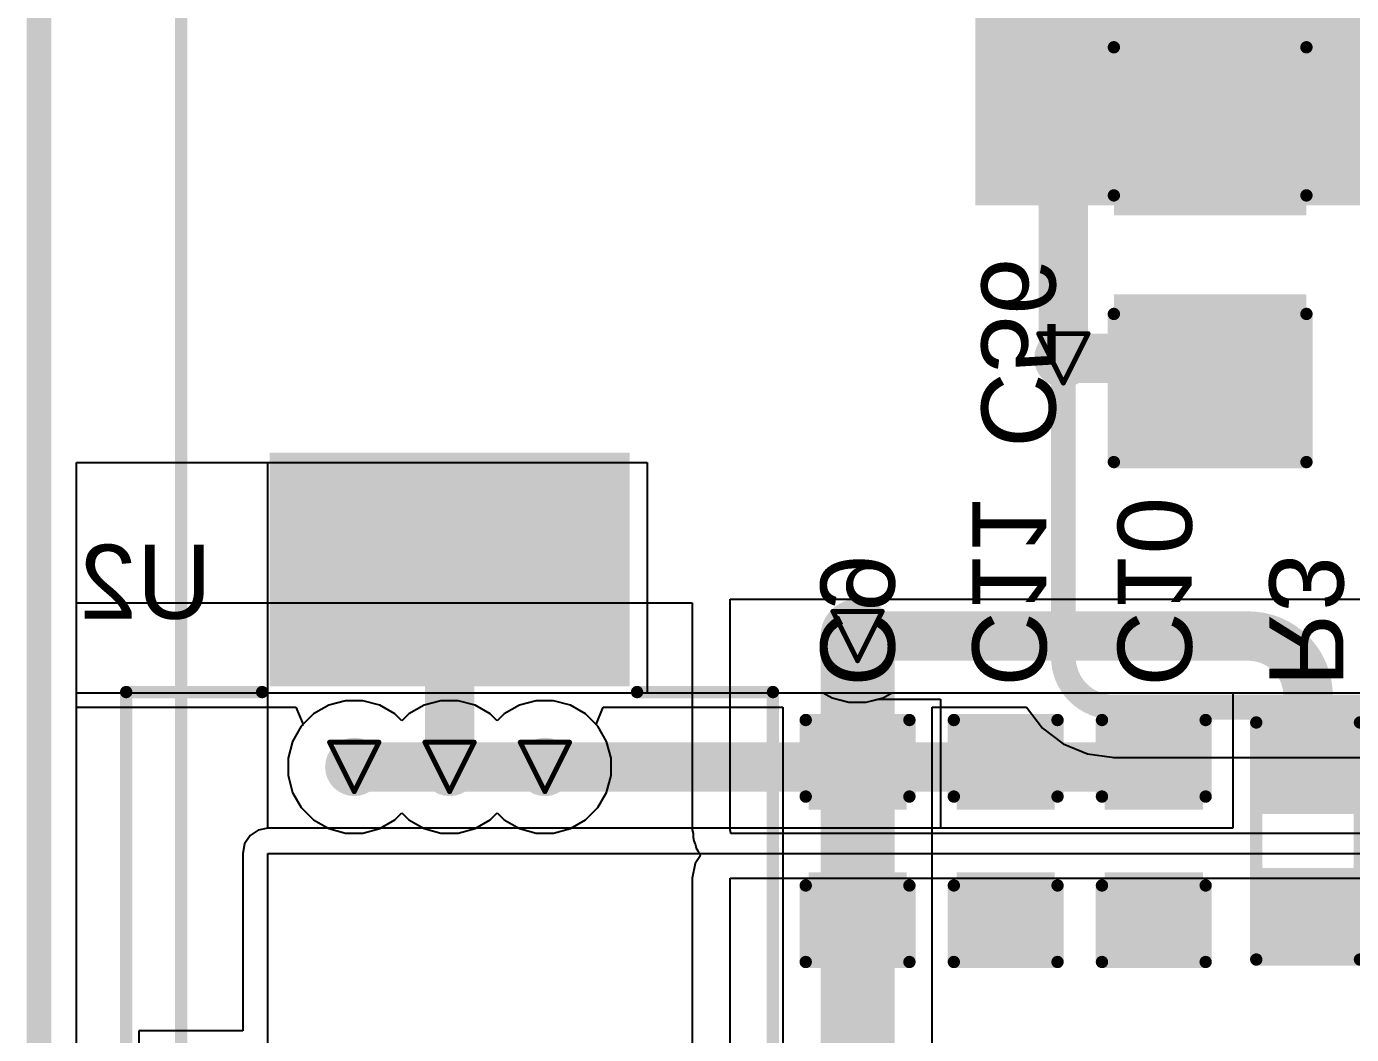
# Model space of a CAD drawing. Header units: inches. Extents: x 0 to 35.2, y -0.7 to 15.9.
# Drawn here: x -0.005 to 0.532, y 1.119 to 1.527 of the extents above; entities that cross this region are included whole.
import ezdxf

# ---------------------------------------------------------------- set-up
doc = ezdxf.new("R2010")
doc.units = ezdxf.units.IN
doc.header["$MEASUREMENT"] = 0
for name, color, linetype in [('Bottom Layer', 5, 'Continuous'), ('Bottom Overlay', 54, 'Continuous'), ('Bottom Paste', 16, 'Continuous'), ('Bottom Solder', 6, 'Continuous'), ('Drill Drawing', 1, 'Continuous'), ('GND1', 16, 'Continuous'), ('GND2', 76, 'Continuous'), ('Mechanical 6', 56, 'Continuous'), ('Top Layer', 1, 'Continuous'), ('Top Overlay', 2, 'Continuous'), ('Via Holes', 16, 'Continuous')]:
    doc.layers.add(name, color=color, linetype=linetype)
doc.styles.add('Arial', font='', dxfattribs={"height": 0.2})
doc.styles.get('Arial').set_extended_font_data('Arial')

# ---------------------------------------------------------------- blocks, each defined once
blk = doc.blocks.new('R___0603_B_19')
at = {"layer": 'Bottom Layer'}
for points in [[(-0.0449999, -0.0175), (-0.0449999, 0.0175), (-0.0149999, 0.0175), (-0.0149999, -0.0175)], [(0.015, -0.0174999), (0.015, 0.0175001), (0.045, 0.0175001), (0.045, -0.0174999)]]:
    blk.add_hatch(color=5, dxfattribs=at).paths.add_polyline_path(points)
at = {"layer": 'Bottom Paste'}
for points in [[(-0.0449999, -0.0175), (-0.0449999, 0.0175), (-0.0149999, 0.0175), (-0.0149999, -0.0175)], [(0.015, -0.0174999), (0.015, 0.0175001), (0.045, 0.0175001), (0.045, -0.0174999)]]:
    blk.add_hatch(color=16, dxfattribs=at).paths.add_polyline_path(points)
at = {"layer": 'Bottom Solder'}
for points in [[(-0.0489999, -0.0215), (-0.0489999, 0.0215), (-0.0109999, 0.0215), (-0.0109999, -0.0215)], [(0.011, -0.0214999), (0.011, 0.0215001), (0.049, 0.0215001), (0.049, -0.0214999)]]:
    blk.add_hatch(color=6, dxfattribs=at).paths.add_polyline_path(points)
at = {"layer": 'Bottom Overlay'}
for points in [[(-0.0480001, -0.0209997, 0.005, 0.005, 0), (-0.0479998, 0.0210003, 0.005, 0.005, 0)], [(-0.0479998, 0.0210003, 0.005, 0.005, 0), (0.0480001, 0.0210004, 0.005, 0.005, 0)], [(0.0480001, -0.0209997, 0.005, 0.005, 0), (0.0480001, 0.0210004, 0.005, 0.005, 0)], [(0.0480001, -0.0209997, 0.005, 0.005, 0), (-0.0480001, -0.0209997, 0.005, 0.005, 0)]]:
    blk.add_lwpolyline(points, format="xyseb", dxfattribs=at)
for points in [[(-0.0492498, 0.0210003, 0.0025, 0.0025, 1), (-0.0467498, 0.0210003, 0.0025, 0.0025, 1)], [(-0.0492498, 0.0210003, 0.0025, 0.0025, 1), (-0.0467498, 0.0210003, 0.0025, 0.0025, 1)], [(0.0467501, 0.0210004, 0.0025, 0.0025, 1), (0.0492501, 0.0210004, 0.0025, 0.0025, 1)], [(0.0467501, 0.0210004, 0.0025, 0.0025, 1), (0.0492501, 0.0210004, 0.0025, 0.0025, 1)], [(-0.0492501, -0.0209997, 0.0025, 0.0025, 1), (-0.0467501, -0.0209997, 0.0025, 0.0025, 1)], [(-0.0492501, -0.0209997, 0.0025, 0.0025, 1), (-0.0467501, -0.0209997, 0.0025, 0.0025, 1)], [(0.0467501, -0.0209997, 0.0025, 0.0025, 1), (0.0492501, -0.0209997, 0.0025, 0.0025, 1)], [(0.0467501, -0.0209997, 0.0025, 0.0025, 1), (0.0492501, -0.0209997, 0.0025, 0.0025, 1)]]:
    blk.add_lwpolyline(points, format="xyseb", close=True, dxfattribs=at)
blk = doc.blocks.new('SOT_223_6__B_25')
at = {"layer": 'Bottom Layer'}
for points in [[(-0.11082685, 0.16437005), (-0.08917335, 0.16437005), (-0.08917335, 0.07972435), (-0.11082685, 0.07972435)], [(-0.06082665, 0.16437015), (-0.03917315, 0.16437015), (-0.03917315, 0.07972445), (-0.06082665, 0.07972445)], [(-0.01082675, 0.16437005), (0.01082675, 0.16437005), (0.01082675, 0.07972435), (-0.01082675, 0.07972435)], [(0.03917315, 0.16437005), (0.06082665, 0.16437005), (0.06082665, 0.07972435), (0.03917315, 0.07972435)], [(0.08917335, 0.16437005), (0.11082685, 0.16437005), (0.11082685, 0.07972435), (0.08917335, 0.07972435)], [(-0.06889765, -0.0787403), (0.06889765, -0.0787403), (0.06889765, -0.1653545), (-0.06889765, -0.1653545)]]:
    blk.add_hatch(color=5, dxfattribs=at).paths.add_polyline_path(points)
at = {"layer": 'Bottom Paste'}
for points in [[(-0.11082685, 0.16437005), (-0.08917335, 0.16437005), (-0.08917335, 0.07972435), (-0.11082685, 0.07972435)], [(-0.06082665, 0.16437015), (-0.03917315, 0.16437015), (-0.03917315, 0.07972445), (-0.06082665, 0.07972445)], [(-0.01082675, 0.16437005), (0.01082675, 0.16437005), (0.01082675, 0.07972435), (-0.01082675, 0.07972435)], [(0.03917315, 0.16437005), (0.06082665, 0.16437005), (0.06082665, 0.07972435), (0.03917315, 0.07972435)], [(0.08917335, 0.16437005), (0.11082685, 0.16437005), (0.11082685, 0.07972435), (0.08917335, 0.07972435)], [(-0.06889765, -0.0787403), (0.06889765, -0.0787403), (0.06889765, -0.1653545), (-0.06889765, -0.1653545)]]:
    blk.add_hatch(color=16, dxfattribs=at).paths.add_polyline_path(points)
at = {"layer": 'Bottom Solder'}
for points in [[(-0.11482685, 0.16837005), (-0.08517335, 0.16837005), (-0.08517335, 0.07572435), (-0.11482685, 0.07572435)], [(-0.06482665, 0.16837015), (-0.03517315, 0.16837015), (-0.03517315, 0.07572445), (-0.06482665, 0.07572445)], [(-0.01482675, 0.16837005), (0.01482675, 0.16837005), (0.01482675, 0.07572435), (-0.01482675, 0.07572435)], [(0.03517315, 0.16837005), (0.06482665, 0.16837005), (0.06482665, 0.07572435), (0.03517315, 0.07572435)], [(0.08517335, 0.16837005), (0.11482685, 0.16837005), (0.11482685, 0.07572435), (0.08517335, 0.07572435)], [(-0.07289765, -0.0747403), (0.07289765, -0.0747403), (0.07289765, -0.1693545), (-0.07289765, -0.1693545)]]:
    blk.add_hatch(color=6, dxfattribs=at).paths.add_polyline_path(points)
at = {"layer": 'Bottom Overlay'}
for points in [[(-0.0937632, 0.1776704, 0.007874, 0.007874, 0), (-0.1037634, 0.1776702, 0.007874, 0.007874, 0)], [(-0.0987631, 0.1726704, 0.007874, 0.007874, 0), (-0.1037634, 0.1776702, 0.007874, 0.007874, 0)], [(-0.0937632, 0.1776704, 0.007874, 0.007874, 0), (-0.0987631, 0.1726704, 0.007874, 0.007874, 0)], [(-0.11776, 0.0737408, 0.005, 0.005, 0), (-0.1310001, 0.0737407, 0.005, 0.005, 0)], [(-0.131, -0.0724288, 0.005, 0.005, 0), (-0.1310001, 0.0737407, 0.005, 0.005, 0)], [(0.1309998, 0.0737408, 0.005, 0.005, 0), (0.1177599, 0.0737407, 0.005, 0.005, 0)], [(0.1309999, -0.0724286, 0.005, 0.005, 0), (0.1309998, 0.0737408, 0.005, 0.005, 0)], [(-0.0759344, -0.0724288, 0.005, 0.005, 0), (-0.131, -0.0724288, 0.005, 0.005, 0)], [(0.1309999, -0.0724286, 0.005, 0.005, 0), (0.0759344, -0.0724287, 0.005, 0.005, 0)]]:
    blk.add_lwpolyline(points, format="xyseb", dxfattribs=at)
for points in [[(-0.1057319, 0.1776702, 0.003937, 0.003937, 1), (-0.1017949, 0.1776702, 0.003937, 0.003937, 1)], [(-0.1057319, 0.1776702, 0.003937, 0.003937, 1), (-0.1017949, 0.1776702, 0.003937, 0.003937, 1)], [(-0.0957317, 0.1776704, 0.003937, 0.003937, 1), (-0.0917947, 0.1776704, 0.003937, 0.003937, 1)], [(-0.0957317, 0.1776704, 0.003937, 0.003937, 1), (-0.0917947, 0.1776704, 0.003937, 0.003937, 1)], [(-0.1007316, 0.1726704, 0.003937, 0.003937, 1), (-0.0967946, 0.1726704, 0.003937, 0.003937, 1)], [(-0.1007316, 0.1726704, 0.003937, 0.003937, 1), (-0.0967946, 0.1726704, 0.003937, 0.003937, 1)], [(-0.1322501, 0.0737407, 0.0025, 0.0025, 1), (-0.1297501, 0.0737407, 0.0025, 0.0025, 1)], [(-0.1322501, 0.0737407, 0.0025, 0.0025, 1), (-0.1297501, 0.0737407, 0.0025, 0.0025, 1)], [(-0.11901, 0.0737408, 0.0025, 0.0025, 1), (-0.11651, 0.0737408, 0.0025, 0.0025, 1)], [(0.1165099, 0.0737407, 0.0025, 0.0025, 1), (0.1190099, 0.0737407, 0.0025, 0.0025, 1)], [(0.1297498, 0.0737408, 0.0025, 0.0025, 1), (0.1322498, 0.0737408, 0.0025, 0.0025, 1)], [(0.1297498, 0.0737408, 0.0025, 0.0025, 1), (0.1322498, 0.0737408, 0.0025, 0.0025, 1)], [(-0.13225, -0.0724288, 0.0025, 0.0025, 1), (-0.12975, -0.0724288, 0.0025, 0.0025, 1)], [(-0.13225, -0.0724288, 0.0025, 0.0025, 1), (-0.12975, -0.0724288, 0.0025, 0.0025, 1)], [(-0.0771844, -0.0724288, 0.0025, 0.0025, 1), (-0.0746844, -0.0724288, 0.0025, 0.0025, 1)], [(0.0746844, -0.0724287, 0.0025, 0.0025, 1), (0.0771844, -0.0724287, 0.0025, 0.0025, 1)], [(0.1297499, -0.0724286, 0.0025, 0.0025, 1), (0.1322499, -0.0724286, 0.0025, 0.0025, 1)], [(0.1297499, -0.0724286, 0.0025, 0.0025, 1), (0.1322499, -0.0724286, 0.0025, 0.0025, 1)]]:
    blk.add_lwpolyline(points, format="xyseb", close=True, dxfattribs=at)
blk = doc.blocks.new('RAC05_05SK_480_26')
at = {"layer": 'Top Overlay'}
blk.add_lwpolyline([(1.0334646, -0.5409449, 0.005, 0.005, 0), (-1.0334646, -0.5409449, 0.005, 0.005, 0)], format="xyseb", dxfattribs=at)
blk = doc.blocks.new('C___1206_B_142')
at = {"layer": 'Bottom Layer'}
for points in [[(-0.0800001, 0.035), (-0.0200001, 0.035), (-0.0200001, -0.035), (-0.0800001, -0.035)], [(0.0199999, 0.035), (0.0799999, 0.035), (0.0799999, -0.035), (0.0199999, -0.035)]]:
    blk.add_hatch(color=5, dxfattribs=at).paths.add_polyline_path(points)
at = {"layer": 'Bottom Paste'}
for points in [[(-0.0800001, 0.035), (-0.0200001, 0.035), (-0.0200001, -0.035), (-0.0800001, -0.035)], [(0.0199999, 0.035), (0.0799999, 0.035), (0.0799999, -0.035), (0.0199999, -0.035)]]:
    blk.add_hatch(color=16, dxfattribs=at).paths.add_polyline_path(points)
at = {"layer": 'Bottom Solder'}
for points in [[(-0.0840001, 0.039), (-0.0160001, 0.039), (-0.0160001, -0.039), (-0.0840001, -0.039)], [(0.0159999, 0.039), (0.0839999, 0.039), (0.0839999, -0.039), (0.0159999, -0.039)]]:
    blk.add_hatch(color=6, dxfattribs=at).paths.add_polyline_path(points)
at = {"layer": 'Bottom Overlay'}
for points in [[(-0.084, -0.0390001, 0.005, 0.005, 0), (-0.084, 0.0390001, 0.005, 0.005, 0)], [(-0.0240002, 0.0390001, 0.005, 0.005, 0), (-0.084, 0.0390001, 0.005, 0.005, 0)], [(0.0839999, 0.0390001, 0.005, 0.005, 0), (0.0239999, 0.0390001, 0.005, 0.005, 0)], [(0.0839999, -0.0390001, 0.005, 0.005, 0), (0.0839999, 0.0390001, 0.005, 0.005, 0)], [(-0.0240002, -0.0390001, 0.005, 0.005, 0), (-0.084, -0.0390001, 0.005, 0.005, 0)], [(0.0839999, -0.0390001, 0.005, 0.005, 0), (0.0239999, -0.0390001, 0.005, 0.005, 0)]]:
    blk.add_lwpolyline(points, format="xyseb", dxfattribs=at)
for points in [[(-0.08525, 0.0390001, 0.0025, 0.0025, 1), (-0.08275, 0.0390001, 0.0025, 0.0025, 1)], [(-0.08525, 0.0390001, 0.0025, 0.0025, 1), (-0.08275, 0.0390001, 0.0025, 0.0025, 1)], [(-0.0252502, 0.0390001, 0.0025, 0.0025, 1), (-0.0227502, 0.0390001, 0.0025, 0.0025, 1)], [(0.0227499, 0.0390001, 0.0025, 0.0025, 1), (0.0252499, 0.0390001, 0.0025, 0.0025, 1)], [(0.0827499, 0.0390001, 0.0025, 0.0025, 1), (0.0852499, 0.0390001, 0.0025, 0.0025, 1)], [(0.0827499, 0.0390001, 0.0025, 0.0025, 1), (0.0852499, 0.0390001, 0.0025, 0.0025, 1)], [(-0.08525, -0.0390001, 0.0025, 0.0025, 1), (-0.08275, -0.0390001, 0.0025, 0.0025, 1)], [(-0.08525, -0.0390001, 0.0025, 0.0025, 1), (-0.08275, -0.0390001, 0.0025, 0.0025, 1)], [(-0.0252502, -0.0390001, 0.0025, 0.0025, 1), (-0.0227502, -0.0390001, 0.0025, 0.0025, 1)], [(0.0227499, -0.0390001, 0.0025, 0.0025, 1), (0.0252499, -0.0390001, 0.0025, 0.0025, 1)], [(0.0827499, -0.0390001, 0.0025, 0.0025, 1), (0.0852499, -0.0390001, 0.0025, 0.0025, 1)], [(0.0827499, -0.0390001, 0.0025, 0.0025, 1), (0.0852499, -0.0390001, 0.0025, 0.0025, 1)]]:
    blk.add_lwpolyline(points, format="xyseb", close=True, dxfattribs=at)
blk = doc.blocks.new('C___0603_B_177')
at = {"layer": 'Bottom Layer'}
for points in [[(-0.045, -0.0175), (-0.045, 0.0175), (-0.015, 0.0175), (-0.015, -0.0175)], [(0.015, -0.0175), (0.015, 0.0175), (0.045, 0.0175), (0.045, -0.0175)]]:
    blk.add_hatch(color=5, dxfattribs=at).paths.add_polyline_path(points)
at = {"layer": 'Bottom Paste'}
for points in [[(-0.045, -0.0175), (-0.045, 0.0175), (-0.015, 0.0175), (-0.015, -0.0175)], [(0.015, -0.0175), (0.015, 0.0175), (0.045, 0.0175), (0.045, -0.0175)]]:
    blk.add_hatch(color=16, dxfattribs=at).paths.add_polyline_path(points)
at = {"layer": 'Bottom Solder'}
for points in [[(-0.0473622, -0.0198622), (-0.0473622, 0.0198622), (-0.0126378, 0.0198622), (-0.0126378, -0.0198622)], [(0.0126378, -0.0198622), (0.0126378, 0.0198622), (0.0473622, 0.0198622), (0.0473622, -0.0198622)]]:
    blk.add_hatch(color=6, dxfattribs=at).paths.add_polyline_path(points)
at = {"layer": 'Bottom Overlay'}
for points in [[(-0.0180003, 0.0209998, 0.005, 0.005, 0), (-0.0490001, 0.0209999, 0.005, 0.005, 0)], [(-0.0489999, -0.0210003, 0.005, 0.005, 0), (-0.0490001, 0.0209999, 0.005, 0.005, 0)], [(0.0490001, 0.0209998, 0.005, 0.005, 0), (0.0180002, 0.0209999, 0.005, 0.005, 0)], [(0.0490001, -0.0209999, 0.005, 0.005, 0), (0.0490001, 0.0209998, 0.005, 0.005, 0)], [(-0.0179999, -0.0210003, 0.005, 0.005, 0), (-0.0489999, -0.0210003, 0.005, 0.005, 0)], [(0.0180001, -0.021, 0.005, 0.005, 0), (0.0490001, -0.0209999, 0.005, 0.005, 0)]]:
    blk.add_lwpolyline(points, format="xyseb", dxfattribs=at)
for points in [[(-0.0502501, 0.0209999, 0.0025, 0.0025, 1), (-0.0477501, 0.0209999, 0.0025, 0.0025, 1)], [(-0.0502501, 0.0209999, 0.0025, 0.0025, 1), (-0.0477501, 0.0209999, 0.0025, 0.0025, 1)], [(-0.0192503, 0.0209998, 0.0025, 0.0025, 1), (-0.0167503, 0.0209998, 0.0025, 0.0025, 1)], [(0.0167502, 0.0209999, 0.0025, 0.0025, 1), (0.0192502, 0.0209999, 0.0025, 0.0025, 1)], [(0.0477501, 0.0209998, 0.0025, 0.0025, 1), (0.0502501, 0.0209998, 0.0025, 0.0025, 1)], [(0.0477501, 0.0209998, 0.0025, 0.0025, 1), (0.0502501, 0.0209998, 0.0025, 0.0025, 1)], [(-0.0502499, -0.0210003, 0.0025, 0.0025, 1), (-0.0477499, -0.0210003, 0.0025, 0.0025, 1)], [(-0.0502499, -0.0210003, 0.0025, 0.0025, 1), (-0.0477499, -0.0210003, 0.0025, 0.0025, 1)], [(-0.0192499, -0.0210003, 0.0025, 0.0025, 1), (-0.0167499, -0.0210003, 0.0025, 0.0025, 1)], [(0.0167501, -0.021, 0.0025, 0.0025, 1), (0.0192501, -0.021, 0.0025, 0.0025, 1)], [(0.0477501, -0.0209999, 0.0025, 0.0025, 1), (0.0502501, -0.0209999, 0.0025, 0.0025, 1)], [(0.0477501, -0.0209999, 0.0025, 0.0025, 1), (0.0502501, -0.0209999, 0.0025, 0.0025, 1)]]:
    blk.add_lwpolyline(points, format="xyseb", close=True, dxfattribs=at)
blk = doc.blocks.new('C___0603_B_178')
at = {"layer": 'Bottom Layer'}
for points in [[(-0.045, -0.0175), (-0.045, 0.0175), (-0.015, 0.0175), (-0.015, -0.0175)], [(0.015, -0.0175), (0.015, 0.0175), (0.045, 0.0175), (0.045, -0.0175)]]:
    blk.add_hatch(color=5, dxfattribs=at).paths.add_polyline_path(points)
at = {"layer": 'Bottom Paste'}
for points in [[(-0.045, -0.0175), (-0.045, 0.0175), (-0.015, 0.0175), (-0.015, -0.0175)], [(0.015, -0.0175), (0.015, 0.0175), (0.045, 0.0175), (0.045, -0.0175)]]:
    blk.add_hatch(color=16, dxfattribs=at).paths.add_polyline_path(points)
at = {"layer": 'Bottom Solder'}
for points in [[(-0.0473622, -0.0198622), (-0.0473622, 0.0198622), (-0.0126378, 0.0198622), (-0.0126378, -0.0198622)], [(0.0126378, -0.0198622), (0.0126378, 0.0198622), (0.0473622, 0.0198622), (0.0473622, -0.0198622)]]:
    blk.add_hatch(color=6, dxfattribs=at).paths.add_polyline_path(points)
at = {"layer": 'Bottom Overlay'}
for points in [[(-0.0180001, 0.0209999, 0.005, 0.005, 0), (-0.0490001, 0.0209999, 0.005, 0.005, 0)], [(-0.049, -0.021, 0.005, 0.005, 0), (-0.0490001, 0.0209999, 0.005, 0.005, 0)], [(0.0490001, 0.0209998, 0.005, 0.005, 0), (0.0180002, 0.0209999, 0.005, 0.005, 0)], [(0.0490001, -0.0209998, 0.005, 0.005, 0), (0.0490001, 0.0209998, 0.005, 0.005, 0)], [(-0.049, -0.021, 0.005, 0.005, 0), (-0.0180001, -0.0209998, 0.005, 0.005, 0)], [(0.0180001, -0.021, 0.005, 0.005, 0), (0.0490001, -0.0209998, 0.005, 0.005, 0)]]:
    blk.add_lwpolyline(points, format="xyseb", dxfattribs=at)
for points in [[(-0.0502501, 0.0209999, 0.0025, 0.0025, 1), (-0.0477501, 0.0209999, 0.0025, 0.0025, 1)], [(-0.0502501, 0.0209999, 0.0025, 0.0025, 1), (-0.0477501, 0.0209999, 0.0025, 0.0025, 1)], [(-0.0192501, 0.0209999, 0.0025, 0.0025, 1), (-0.0167501, 0.0209999, 0.0025, 0.0025, 1)], [(0.0167502, 0.0209999, 0.0025, 0.0025, 1), (0.0192502, 0.0209999, 0.0025, 0.0025, 1)], [(0.0477501, 0.0209998, 0.0025, 0.0025, 1), (0.0502501, 0.0209998, 0.0025, 0.0025, 1)], [(0.0477501, 0.0209998, 0.0025, 0.0025, 1), (0.0502501, 0.0209998, 0.0025, 0.0025, 1)], [(-0.05025, -0.021, 0.0025, 0.0025, 1), (-0.04775, -0.021, 0.0025, 0.0025, 1)], [(-0.05025, -0.021, 0.0025, 0.0025, 1), (-0.04775, -0.021, 0.0025, 0.0025, 1)], [(-0.0192501, -0.0209998, 0.0025, 0.0025, 1), (-0.0167501, -0.0209998, 0.0025, 0.0025, 1)], [(0.0167501, -0.021, 0.0025, 0.0025, 1), (0.0192501, -0.021, 0.0025, 0.0025, 1)], [(0.0477501, -0.0209998, 0.0025, 0.0025, 1), (0.0502501, -0.0209998, 0.0025, 0.0025, 1)], [(0.0477501, -0.0209998, 0.0025, 0.0025, 1), (0.0502501, -0.0209998, 0.0025, 0.0025, 1)]]:
    blk.add_lwpolyline(points, format="xyseb", close=True, dxfattribs=at)
blk = doc.blocks.new('C___0603_B_179')
at = {"layer": 'Bottom Layer'}
for points in [[(-0.045, -0.0175), (-0.045, 0.0175), (-0.015, 0.0175), (-0.015, -0.0175)], [(0.0149998, -0.0175), (0.0149998, 0.0175), (0.0449998, 0.0175), (0.0449998, -0.0175)]]:
    blk.add_hatch(color=5, dxfattribs=at).paths.add_polyline_path(points)
at = {"layer": 'Bottom Paste'}
for points in [[(-0.045, -0.0175), (-0.045, 0.0175), (-0.015, 0.0175), (-0.015, -0.0175)], [(0.0149998, -0.0175), (0.0149998, 0.0175), (0.0449998, 0.0175), (0.0449998, -0.0175)]]:
    blk.add_hatch(color=16, dxfattribs=at).paths.add_polyline_path(points)
at = {"layer": 'Bottom Solder'}
for points in [[(-0.0473622, -0.0198622), (-0.0473622, 0.0198622), (-0.0126378, 0.0198622), (-0.0126378, -0.0198622)], [(0.0126376, -0.0198622), (0.0126376, 0.0198622), (0.047362, 0.0198622), (0.047362, -0.0198622)]]:
    blk.add_hatch(color=6, dxfattribs=at).paths.add_polyline_path(points)
at = {"layer": 'Bottom Overlay'}
for points in [[(-0.0180003, 0.0210001, 0.005, 0.005, 0), (-0.0490002, 0.0210002, 0.005, 0.005, 0)], [(-0.0490001, -0.0209998, 0.005, 0.005, 0), (-0.0490002, 0.0210002, 0.005, 0.005, 0)], [(0.0179999, 0.0210001, 0.005, 0.005, 0), (0.0489999, 0.0210002, 0.005, 0.005, 0)], [(0.0489999, -0.0209998, 0.005, 0.005, 0), (0.0489999, 0.0210002, 0.005, 0.005, 0)], [(-0.0180001, -0.0209999, 0.005, 0.005, 0), (-0.0490001, -0.0209998, 0.005, 0.005, 0)], [(0.0489999, -0.0209998, 0.005, 0.005, 0), (0.018, -0.0209998, 0.005, 0.005, 0)]]:
    blk.add_lwpolyline(points, format="xyseb", dxfattribs=at)
for points in [[(-0.0502502, 0.0210002, 0.0025, 0.0025, 1), (-0.0477502, 0.0210002, 0.0025, 0.0025, 1)], [(-0.0502502, 0.0210002, 0.0025, 0.0025, 1), (-0.0477502, 0.0210002, 0.0025, 0.0025, 1)], [(-0.0192503, 0.0210001, 0.0025, 0.0025, 1), (-0.0167503, 0.0210001, 0.0025, 0.0025, 1)], [(0.0167499, 0.0210001, 0.0025, 0.0025, 1), (0.0192499, 0.0210001, 0.0025, 0.0025, 1)], [(0.0477499, 0.0210002, 0.0025, 0.0025, 1), (0.0502499, 0.0210002, 0.0025, 0.0025, 1)], [(0.0477499, 0.0210002, 0.0025, 0.0025, 1), (0.0502499, 0.0210002, 0.0025, 0.0025, 1)], [(-0.0502501, -0.0209998, 0.0025, 0.0025, 1), (-0.0477501, -0.0209998, 0.0025, 0.0025, 1)], [(-0.0502501, -0.0209998, 0.0025, 0.0025, 1), (-0.0477501, -0.0209998, 0.0025, 0.0025, 1)], [(-0.0192501, -0.0209999, 0.0025, 0.0025, 1), (-0.0167501, -0.0209999, 0.0025, 0.0025, 1)], [(0.01675, -0.0209998, 0.0025, 0.0025, 1), (0.01925, -0.0209998, 0.0025, 0.0025, 1)], [(0.0477499, -0.0209998, 0.0025, 0.0025, 1), (0.0502499, -0.0209998, 0.0025, 0.0025, 1)], [(0.0477499, -0.0209998, 0.0025, 0.0025, 1), (0.0502499, -0.0209998, 0.0025, 0.0025, 1)]]:
    blk.add_lwpolyline(points, format="xyseb", close=True, dxfattribs=at)

msp = doc.modelspace()

# ---------------------------------------------------------------- hatches: boundary and pattern name
at = {"layer": 'Bottom Layer'}
msp.add_hatch(color=5, dxfattribs=at).paths.add_polyline_path([(0.3793432, 1.454466), (1.36, 1.454466), (1.36, 1.582647), (0.3793432, 1.582647)])
h = msp.add_hatch(color=5, dxfattribs=at)
edge = h.paths.add_edge_path()
edge.add_arc((0.415, 1.392472), 0.011811, 0, 360)
h = msp.add_hatch(color=5, dxfattribs=at)
edge = h.paths.add_edge_path()
edge.add_arc((0.3316399, 1.28), 0.011811, 0, 360)
h = msp.add_hatch(color=5, dxfattribs=at)
edge = h.paths.add_edge_path()
edge.add_arc((0.1277618, 1.2269998), 0.011811, 0, 360)
h = msp.add_hatch(color=5, dxfattribs=at)
edge = h.paths.add_edge_path()
edge.add_arc((0.166378, 1.2269998), 0.011811, 0, 360)
h = msp.add_hatch(color=5, dxfattribs=at)
edge = h.paths.add_edge_path()
edge.add_arc((0.2049942, 1.2269998), 0.011811, 0, 360)
at = {"layer": 'GND1'}
h = msp.add_hatch(color=16, dxfattribs=at)
edge = h.paths.add_edge_path()
edge.add_arc((0.415, 1.392472), 0.011811, 0, 360)
h = msp.add_hatch(color=16, dxfattribs=at)
edge = h.paths.add_edge_path()
edge.add_arc((0.3316399, 1.28), 0.011811, 0, 360)
h = msp.add_hatch(color=16, dxfattribs=at)
edge = h.paths.add_edge_path()
edge.add_arc((0.1277618, 1.2269998), 0.011811, 0, 360)
h = msp.add_hatch(color=16, dxfattribs=at)
edge = h.paths.add_edge_path()
edge.add_arc((0.166378, 1.2269998), 0.011811, 0, 360)
h = msp.add_hatch(color=16, dxfattribs=at)
edge = h.paths.add_edge_path()
edge.add_arc((0.2049942, 1.2269998), 0.011811, 0, 360)
at = {"layer": 'GND2'}
h = msp.add_hatch(color=76, dxfattribs=at)
edge = h.paths.add_edge_path()
edge.add_arc((0.415, 1.392472), 0.011811, 0, 360)
h = msp.add_hatch(color=76, dxfattribs=at)
edge = h.paths.add_edge_path()
edge.add_arc((0.3316399, 1.28), 0.011811, 0, 360)
h = msp.add_hatch(color=76, dxfattribs=at)
edge = h.paths.add_edge_path()
edge.add_arc((0.1277618, 1.2269998), 0.011811, 0, 360)
h = msp.add_hatch(color=76, dxfattribs=at)
edge = h.paths.add_edge_path()
edge.add_arc((0.166378, 1.2269998), 0.011811, 0, 360)
h = msp.add_hatch(color=76, dxfattribs=at)
edge = h.paths.add_edge_path()
edge.add_arc((0.2049942, 1.2269998), 0.011811, 0, 360)
at = {"layer": 'Top Layer'}
h = msp.add_hatch(color=1, dxfattribs=at)
edge = h.paths.add_edge_path()
edge.add_arc((0.415, 1.392472), 0.011811, 0, 360)
h = msp.add_hatch(color=1, dxfattribs=at)
edge = h.paths.add_edge_path()
edge.add_arc((0.3316399, 1.28), 0.011811, 0, 360)
h = msp.add_hatch(color=1, dxfattribs=at)
edge = h.paths.add_edge_path()
edge.add_arc((0.1277618, 1.2269998), 0.011811, 0, 360)
h = msp.add_hatch(color=1, dxfattribs=at)
edge = h.paths.add_edge_path()
edge.add_arc((0.166378, 1.2269998), 0.011811, 0, 360)
h = msp.add_hatch(color=1, dxfattribs=at)
edge = h.paths.add_edge_path()
edge.add_arc((0.2049942, 1.2269998), 0.011811, 0, 360)
at = {"layer": 'Via Holes'}
h = msp.add_hatch(color=7, dxfattribs=at)
edge = h.paths.add_edge_path()
edge.add_arc((0.415, 1.392472), 0.0059055, 0, 360)
h = msp.add_hatch(color=7, dxfattribs=at)
edge = h.paths.add_edge_path()
edge.add_arc((0.3316399, 1.28), 0.0059055, 0, 360)
h = msp.add_hatch(color=7, dxfattribs=at)
edge = h.paths.add_edge_path()
edge.add_arc((0.1277618, 1.2269998), 0.0059055, 0, 360)
h = msp.add_hatch(color=7, dxfattribs=at)
edge = h.paths.add_edge_path()
edge.add_arc((0.166378, 1.2269998), 0.0059055, 0, 360)
h = msp.add_hatch(color=7, dxfattribs=at)
edge = h.paths.add_edge_path()
edge.add_arc((0.2049942, 1.2269998), 0.0059055, 0, 360)

# ---------------------------------------------------------------- linework, layer by layer
at = {"layer": 'Bottom Layer'}
for p, q in [((0.0152934, 0.5491732), (0.0152934, 1.3502483)), ((0.0152934, 1.3502483), (0.2464558, 1.3502483)), ((0.0927646, 1.2021656), (0.0927646, 1.3502483)), ((0.0927646, 1.3502483), (0.2464558, 1.3502483)), ((0.2464558, 1.3502483), (0.2464558, 1.2570713)), ((0.2464558, 1.3502483), (0.2464558, 1.2570713)), ((0.2464558, 1.2570713), (0.4836806, 1.2570713)), ((0.2464558, 1.2570713), (0.3177314, 1.2570713)), ((0.3177314, 1.2570713), (0.3212912, 1.2550161)), ((0.4836806, 1.2570713), (0.4836806, 1.2021656)), ((0.3212912, 1.2550161), (0.3281102, 1.253189)), ((0.3281102, 1.253189), (0.3351696, 1.253189)), ((0.3351696, 1.253189), (0.3401005, 1.2545102)), ((0.3401005, 1.2545102), (0.3651654, 1.2545102)), ((0.3651654, 1.2545102), (0.3651654, 1.2021656)), ((0.085555, 1.1991793), (0.0833448, 1.1958715)), ((0.0888628, 1.2013895), (0.085555, 1.1991793)), ((0.0927646, 1.2021656), (0.0888628, 1.2013895)), ((0.4836806, 1.2021656), (0.0927646, 1.2021656)), ((0.3651654, 1.2021656), (0.0927646, 1.2021656)), ((0.0833448, 1.1958715), (0.0825687, 1.1919697)), ((0.0825687, 1.1919697), (0.0825687, 1.1201694)), ((0.0927646, 1.0205236), (0.0927646, 1.1919697)), ((0.0927646, 1.1919697), (0.6822765, 1.1919697)), ((0.0825687, 1.1201694), (0.0405512, 1.1201694)), ((0.0405512, 1.1201694), (0.0405512, 1.0174292))]:
    msp.add_line(p, q, dxfattribs=at)
for points in [[(0.415, 1.392472, 0.02, 0.02, 0), (0.4744613, 1.392472, 0.02, 0.02, 0)], [(0.166378, 1.2269998, 0.02, 0.02, 0), (0.166378, 1.3069412, 0.02, 0.02, 0)], [(0.3316399, 1.28, 0.02, 0.02, 0), (0.49, 1.28, 0.02, 0.02, 0)], [(0.49, 1.28, 0.02, 0.02, -0.4142135623730951), (0.5141399, 1.2558601, 0.02, 0.02, 0)], [(0.5141399, 1.2269998, 0.02, 0.02, 0), (0.5141399, 1.2558601, 0.02, 0.02, 0)], [(0.1277618, 1.2269998, 0.02, 0.02, 0), (0.166378, 1.2269998, 0.02, 0.02, 0)], [(0.166378, 1.2269998, 0.02, 0.02, 0), (0.2049942, 1.2269998, 0.02, 0.02, 0)], [(0.2049942, 1.2269998, 0.02, 0.02, 0), (0.3316399, 1.2269998, 0.02, 0.02, 0)], [(0.3316399, 1.2269998, 0.02, 0.02, 0), (0.3916399, 1.2269998, 0.02, 0.02, 0)], [(0.3916399, 1.2269998, 0.02, 0.02, 0), (0.4516399, 1.2269998, 0.02, 0.02, 0)]]:
    msp.add_lwpolyline(points, format="xyseb", dxfattribs=at)
for points in [[(0.41, 1.392472, 0.01, 0.01, 1), (0.42, 1.392472, 0.01, 0.01, 1)], [(0.4694613, 1.392472, 0.01, 0.01, 1), (0.4794613, 1.392472, 0.01, 0.01, 1)], [(0.161378, 1.3069412, 0.01, 0.01, 1), (0.171378, 1.3069412, 0.01, 0.01, 1)], [(0.3266399, 1.28, 0.01, 0.01, 1), (0.3366399, 1.28, 0.01, 0.01, 1)], [(0.485, 1.28, 0.01, 0.01, 1), (0.495, 1.28, 0.01, 0.01, 1)], [(0.485, 1.28, 0.01, 0.01, 1), (0.495, 1.28, 0.01, 0.01, 1)], [(0.5091399, 1.2558601, 0.01, 0.01, 1), (0.5191399, 1.2558601, 0.01, 0.01, 1)], [(0.5091399, 1.2558601, 0.01, 0.01, 1), (0.5191399, 1.2558601, 0.01, 0.01, 1)], [(0.1227618, 1.2269998, 0.01, 0.01, 1), (0.1327618, 1.2269998, 0.01, 0.01, 1)], [(0.161378, 1.2269998, 0.01, 0.01, 1), (0.171378, 1.2269998, 0.01, 0.01, 1)], [(0.161378, 1.2269998, 0.01, 0.01, 1), (0.171378, 1.2269998, 0.01, 0.01, 1)], [(0.161378, 1.2269998, 0.01, 0.01, 1), (0.171378, 1.2269998, 0.01, 0.01, 1)], [(0.1999942, 1.2269998, 0.01, 0.01, 1), (0.2099942, 1.2269998, 0.01, 0.01, 1)], [(0.1999942, 1.2269998, 0.01, 0.01, 1), (0.2099942, 1.2269998, 0.01, 0.01, 1)], [(0.3266399, 1.2269998, 0.01, 0.01, 1), (0.3366399, 1.2269998, 0.01, 0.01, 1)], [(0.3266399, 1.2269998, 0.01, 0.01, 1), (0.3366399, 1.2269998, 0.01, 0.01, 1)], [(0.3866399, 1.2269998, 0.01, 0.01, 1), (0.3966399, 1.2269998, 0.01, 0.01, 1)], [(0.3866399, 1.2269998, 0.01, 0.01, 1), (0.3966399, 1.2269998, 0.01, 0.01, 1)], [(0.4466399, 1.2269998, 0.01, 0.01, 1), (0.4566399, 1.2269998, 0.01, 0.01, 1)], [(0.5091399, 1.2269998, 0.01, 0.01, 1), (0.5191399, 1.2269998, 0.01, 0.01, 1)]]:
    msp.add_lwpolyline(points, format="xyseb", close=True, dxfattribs=at)
at = {"layer": 'Drill Drawing'}
for points in [[(0.405, 1.402472, 0.002, 0.002, 0), (0.425, 1.402472, 0.002, 0.002, 0)], [(0.405, 1.402472, 0.002, 0.002, 0), (0.415, 1.382472, 0.002, 0.002, 0)], [(0.415, 1.382472, 0.002, 0.002, 0), (0.425, 1.402472, 0.002, 0.002, 0)], [(0.3216399, 1.29, 0.002, 0.002, 0), (0.3416399, 1.29, 0.002, 0.002, 0)], [(0.3216399, 1.29, 0.002, 0.002, 0), (0.3316399, 1.27, 0.002, 0.002, 0)], [(0.3316399, 1.27, 0.002, 0.002, 0), (0.3416399, 1.29, 0.002, 0.002, 0)], [(0.1177618, 1.2369998, 0.002, 0.002, 0), (0.1377618, 1.2369998, 0.002, 0.002, 0)], [(0.1177618, 1.2369998, 0.002, 0.002, 0), (0.1277618, 1.2169998, 0.002, 0.002, 0)], [(0.1277618, 1.2169998, 0.002, 0.002, 0), (0.1377618, 1.2369998, 0.002, 0.002, 0)], [(0.156378, 1.2369998, 0.002, 0.002, 0), (0.176378, 1.2369998, 0.002, 0.002, 0)], [(0.156378, 1.2369998, 0.002, 0.002, 0), (0.166378, 1.2169998, 0.002, 0.002, 0)], [(0.166378, 1.2169998, 0.002, 0.002, 0), (0.176378, 1.2369998, 0.002, 0.002, 0)], [(0.1949942, 1.2369998, 0.002, 0.002, 0), (0.2149942, 1.2369998, 0.002, 0.002, 0)], [(0.1949942, 1.2369998, 0.002, 0.002, 0), (0.2049942, 1.2169998, 0.002, 0.002, 0)], [(0.2049942, 1.2169998, 0.002, 0.002, 0), (0.2149942, 1.2369998, 0.002, 0.002, 0)]]:
    msp.add_lwpolyline(points, format="xyseb", dxfattribs=at)
for points in [[(0.4045, 1.402472, 0.001, 0.001, 1), (0.4055, 1.402472, 0.001, 0.001, 1)], [(0.4045, 1.402472, 0.001, 0.001, 1), (0.4055, 1.402472, 0.001, 0.001, 1)], [(0.4245, 1.402472, 0.001, 0.001, 1), (0.4255, 1.402472, 0.001, 0.001, 1)], [(0.4245, 1.402472, 0.001, 0.001, 1), (0.4255, 1.402472, 0.001, 0.001, 1)], [(0.4145, 1.382472, 0.001, 0.001, 1), (0.4155, 1.382472, 0.001, 0.001, 1)], [(0.4145, 1.382472, 0.001, 0.001, 1), (0.4155, 1.382472, 0.001, 0.001, 1)], [(0.3211399, 1.29, 0.001, 0.001, 1), (0.3221399, 1.29, 0.001, 0.001, 1)], [(0.3211399, 1.29, 0.001, 0.001, 1), (0.3221399, 1.29, 0.001, 0.001, 1)], [(0.3411399, 1.29, 0.001, 0.001, 1), (0.3421399, 1.29, 0.001, 0.001, 1)], [(0.3411399, 1.29, 0.001, 0.001, 1), (0.3421399, 1.29, 0.001, 0.001, 1)], [(0.3311399, 1.27, 0.001, 0.001, 1), (0.3321399, 1.27, 0.001, 0.001, 1)], [(0.3311399, 1.27, 0.001, 0.001, 1), (0.3321399, 1.27, 0.001, 0.001, 1)], [(0.1172618, 1.2369998, 0.001, 0.001, 1), (0.1182618, 1.2369998, 0.001, 0.001, 1)], [(0.1172618, 1.2369998, 0.001, 0.001, 1), (0.1182618, 1.2369998, 0.001, 0.001, 1)], [(0.1372618, 1.2369998, 0.001, 0.001, 1), (0.1382618, 1.2369998, 0.001, 0.001, 1)], [(0.1372618, 1.2369998, 0.001, 0.001, 1), (0.1382618, 1.2369998, 0.001, 0.001, 1)], [(0.155878, 1.2369998, 0.001, 0.001, 1), (0.156878, 1.2369998, 0.001, 0.001, 1)], [(0.155878, 1.2369998, 0.001, 0.001, 1), (0.156878, 1.2369998, 0.001, 0.001, 1)], [(0.175878, 1.2369998, 0.001, 0.001, 1), (0.176878, 1.2369998, 0.001, 0.001, 1)], [(0.175878, 1.2369998, 0.001, 0.001, 1), (0.176878, 1.2369998, 0.001, 0.001, 1)], [(0.1944942, 1.2369998, 0.001, 0.001, 1), (0.1954942, 1.2369998, 0.001, 0.001, 1)], [(0.1944942, 1.2369998, 0.001, 0.001, 1), (0.1954942, 1.2369998, 0.001, 0.001, 1)], [(0.2144942, 1.2369998, 0.001, 0.001, 1), (0.2154942, 1.2369998, 0.001, 0.001, 1)], [(0.2144942, 1.2369998, 0.001, 0.001, 1), (0.2154942, 1.2369998, 0.001, 0.001, 1)], [(0.1272618, 1.2169998, 0.001, 0.001, 1), (0.1282618, 1.2169998, 0.001, 0.001, 1)], [(0.1272618, 1.2169998, 0.001, 0.001, 1), (0.1282618, 1.2169998, 0.001, 0.001, 1)], [(0.165878, 1.2169998, 0.001, 0.001, 1), (0.166878, 1.2169998, 0.001, 0.001, 1)], [(0.165878, 1.2169998, 0.001, 0.001, 1), (0.166878, 1.2169998, 0.001, 0.001, 1)], [(0.2044942, 1.2169998, 0.001, 0.001, 1), (0.2054942, 1.2169998, 0.001, 0.001, 1)], [(0.2044942, 1.2169998, 0.001, 0.001, 1), (0.2054942, 1.2169998, 0.001, 0.001, 1)]]:
    msp.add_lwpolyline(points, format="xyseb", close=True, dxfattribs=at)
at = {"layer": 'GND1'}
for p, q in [((0.0152934, 0.0152934), (0.0152934, 1.2570713)), ((0.0152934, 1.2570713), (0.3177314, 1.2570713)), ((0.3177314, 1.2570713), (0.3212912, 1.2550161)), ((0.3419886, 1.2550161), (0.3455484, 1.2570713)), ((0.3455484, 1.2570713), (0.72, 1.2570713)), ((0.3212912, 1.2550161), (0.3281102, 1.253189)), ((0.3281102, 1.253189), (0.3351696, 1.253189)), ((0.3351696, 1.253189), (0.3419886, 1.2550161))]:
    msp.add_line(p, q, dxfattribs=at)
at = {"layer": 'GND2'}
for p, q in [((0.28, 1.2015063), (0.28, 1.295)), ((0.28, 1.295), (1.0382601, 1.295)), ((0.0152934, 0.0152934), (0.0152934, 1.2934017)), ((0.0152934, 1.2934017), (0.2647061, 1.2934017)), ((0.2647061, 1.2934017), (0.2647061, 1.2015063)), ((0.1174131, 1.2519837), (0.1112994, 1.248454)), ((0.1242321, 1.2538108), (0.1174131, 1.2519837)), ((0.1312915, 1.2538108), (0.1242321, 1.2538108)), ((0.1381105, 1.2519837), (0.1312915, 1.2538108)), ((0.1442242, 1.248454), (0.1381105, 1.2519837)), ((0.1560293, 1.2519837), (0.1499156, 1.248454)), ((0.1628483, 1.2538108), (0.1560293, 1.2519837)), ((0.1699077, 1.2538108), (0.1628483, 1.2538108)), ((0.1767267, 1.2519837), (0.1699077, 1.2538108)), ((0.1828404, 1.248454), (0.1767267, 1.2519837)), ((0.1946455, 1.2519837), (0.1885318, 1.248454)), ((0.2014645, 1.2538108), (0.1946455, 1.2519837)), ((0.2085239, 1.2538108), (0.2014645, 1.2538108)), ((0.2153429, 1.2519837), (0.2085239, 1.2538108)), ((0.2214566, 1.248454), (0.2153429, 1.2519837)), ((0.1112994, 1.248454), (0.1063076, 1.2434622)), ((0.1470699, 1.2456083), (0.1442242, 1.248454)), ((0.1499156, 1.248454), (0.1470699, 1.2456083)), ((0.1856861, 1.2456083), (0.1828404, 1.248454)), ((0.1885318, 1.248454), (0.1856861, 1.2456083)), ((0.2264484, 1.2434622), (0.2214566, 1.248454)), ((0.1063076, 1.2434622), (0.1027779, 1.2373485)), ((0.2299781, 1.2373485), (0.2264484, 1.2434622)), ((0.1027779, 1.2373485), (0.1009508, 1.2305295)), ((0.2318052, 1.2305295), (0.2299781, 1.2373485)), ((0.1009508, 1.2305295), (0.1009508, 1.2234701)), ((0.2318052, 1.2234701), (0.2318052, 1.2305295)), ((0.1009508, 1.2234701), (0.1027779, 1.2166511)), ((0.2299781, 1.2166511), (0.2318052, 1.2234701)), ((0.1027779, 1.2166511), (0.1063076, 1.2105374)), ((0.2264484, 1.2105374), (0.2299781, 1.2166511)), ((0.1063076, 1.2105374), (0.1112994, 1.2055456)), ((0.1442242, 1.2055456), (0.1470699, 1.2083913)), ((0.1470699, 1.2083913), (0.1499156, 1.2055456)), ((0.1828404, 1.2055456), (0.1856861, 1.2083913)), ((0.1856861, 1.2083913), (0.1885318, 1.2055456)), ((0.2214566, 1.2055456), (0.2264484, 1.2105374)), ((0.1112994, 1.2055456), (0.1174131, 1.2020159)), ((0.1381105, 1.2020159), (0.1442242, 1.2055456)), ((0.1499156, 1.2055456), (0.1560293, 1.2020159)), ((0.1767267, 1.2020159), (0.1828404, 1.2055456)), ((0.1885318, 1.2055456), (0.1946455, 1.2020159)), ((0.2153429, 1.2020159), (0.2214566, 1.2055456)), ((0.1174131, 1.2020159), (0.1242321, 1.2001888)), ((0.1242321, 1.2001888), (0.1312915, 1.2001888)), ((0.1312915, 1.2001888), (0.1381105, 1.2020159)), ((0.1560293, 1.2020159), (0.1628483, 1.2001888)), ((0.1628483, 1.2001888), (0.1699077, 1.2001888)), ((0.1699077, 1.2001888), (0.1767267, 1.2020159)), ((0.1946455, 1.2020159), (0.2014645, 1.2001888)), ((0.2014645, 1.2001888), (0.2085239, 1.2001888)), ((0.2085239, 1.2001888), (0.2153429, 1.2020159)), ((0.2647061, 1.2015063), (0.2649999, 1.2000292)), ((0.2649999, 1.2000292), (0.2649999, 1.1985227)), ((0.2649999, 1.1985227), (0.2652768, 1.1971311)), ((0.2652768, 1.1971311), (0.2658532, 1.1957395)), ((0.2802768, 1.2001147), (0.28, 1.2015063)), ((0.2803534, 1.2), (0.2802768, 1.2001147)), ((0.5980591, 1.2), (0.2803534, 1.2)), ((0.2658532, 1.1957395), (0.2658703, 1.1956536)), ((0.2658703, 1.1956536), (0.2659189, 1.1955808)), ((0.2659189, 1.1955808), (0.2659567, 1.1954897)), ((0.2659567, 1.1954897), (0.2662237, 1.1941473)), ((0.2662237, 1.1941473), (0.2669829, 1.1930111)), ((0.2669829, 1.1930111), (0.2675583, 1.1916209)), ((0.2675583, 1.1916209), (0.2676349, 1.1915062)), ((0.2658703, 1.1878526), (0.2647061, 1.1819999)), ((0.2680405, 1.1911005), (0.2658703, 1.1878526)), ((0.2676349, 1.1915062), (0.2680405, 1.1911005)), ((0.2647061, 1.1819999), (0.2647061, 0.4972089)), ((0.28, 0.4972089), (0.28, 1.1819999)), ((0.28, 1.1819999), (0.72, 1.1819999))]:
    msp.add_line(p, q, dxfattribs=at)
msp.add_lwpolyline([(0.3316399, 1.2283601, 0.01, 0.01, 0), (0.3316399, 1.28, 0.01, 0.01, 0)], format="xyseb", dxfattribs=at)
for points in [[(0.3291399, 1.28, 0.005, 0.005, 1), (0.3341399, 1.28, 0.005, 0.005, 1)], [(0.3291399, 1.2283601, 0.005, 0.005, 1), (0.3341399, 1.2283601, 0.005, 0.005, 1)]]:
    msp.add_lwpolyline(points, format="xyseb", close=True, dxfattribs=at)
at = {"layer": 'Mechanical 6'}
msp.add_lwpolyline([(0, 0, 0.01, 0.01, 0), (0, 3.2874016, 0.01, 0.01, 0)], format="xyseb", dxfattribs=at)
at = {"layer": 'Top Layer'}
for p, q in [((0.0152934, 0.0152934), (0.0152934, 1.2512089)), ((0.0152934, 1.2512089), (0.1041547, 1.2512089)), ((0.1041547, 1.2512089), (0.1070543, 1.2442089)), ((0.2257017, 1.2442089), (0.2286013, 1.2512089)), ((0.2286013, 1.2512089), (0.3013808, 1.2512089)), ((0.3013808, 1.2512089), (0.3013808, 1.0038938)), ((0.3618986, 1.0038938), (0.3618986, 1.2512089)), ((0.3618986, 1.2512089), (0.4000875, 1.2512089)), ((0.4000875, 1.2512089), (0.4000978, 1.2511841)), ((0.4000978, 1.2511841), (0.4065572, 1.2427661)), ((0.1063076, 1.2434622), (0.1027779, 1.2373485)), ((0.1070543, 1.2442089), (0.1063076, 1.2434622)), ((0.2264484, 1.2434622), (0.2257017, 1.2442089)), ((0.2299781, 1.2373485), (0.2264484, 1.2434622)), ((0.4065572, 1.2427661), (0.4149752, 1.2363067)), ((0.1027779, 1.2373485), (0.1009508, 1.2305295)), ((0.2318052, 1.2305295), (0.2299781, 1.2373485)), ((0.4149752, 1.2363067), (0.4247783, 1.2322462)), ((0.1009508, 1.2305295), (0.1009508, 1.2234701)), ((0.2318052, 1.2234701), (0.2318052, 1.2305295)), ((0.4247783, 1.2322462), (0.4346425, 1.2309475)), ((0.4346425, 1.2309475), (0.4352982, 1.2308171)), ((0.4352982, 1.2308171), (0.5965516, 1.2308171)), ((0.1009508, 1.2234701), (0.1027779, 1.2166511)), ((0.2299781, 1.2166511), (0.2318052, 1.2234701)), ((0.1027779, 1.2166511), (0.1063076, 1.2105374)), ((0.2264484, 1.2105374), (0.2299781, 1.2166511)), ((0.1063076, 1.2105374), (0.1112994, 1.2055456)), ((0.1442242, 1.2055456), (0.1470699, 1.2083913)), ((0.1470699, 1.2083913), (0.1499156, 1.2055456)), ((0.1828404, 1.2055456), (0.1856861, 1.2083913)), ((0.1856861, 1.2083913), (0.1885318, 1.2055456)), ((0.2214566, 1.2055456), (0.2264484, 1.2105374)), ((0.1112994, 1.2055456), (0.1174131, 1.2020159)), ((0.1381105, 1.2020159), (0.1442242, 1.2055456)), ((0.1499156, 1.2055456), (0.1560293, 1.2020159)), ((0.1767267, 1.2020159), (0.1828404, 1.2055456)), ((0.1885318, 1.2055456), (0.1946455, 1.2020159)), ((0.2153429, 1.2020159), (0.2214566, 1.2055456)), ((0.1174131, 1.2020159), (0.1242321, 1.2001888)), ((0.1242321, 1.2001888), (0.1312915, 1.2001888)), ((0.1312915, 1.2001888), (0.1381105, 1.2020159)), ((0.1560293, 1.2020159), (0.1628483, 1.2001888)), ((0.1628483, 1.2001888), (0.1699077, 1.2001888)), ((0.1699077, 1.2001888), (0.1767267, 1.2020159)), ((0.1946455, 1.2020159), (0.2014645, 1.2001888)), ((0.2014645, 1.2001888), (0.2085239, 1.2001888)), ((0.2085239, 1.2001888), (0.2153429, 1.2020159))]:
    msp.add_line(p, q, dxfattribs=at)
for points in [[(0.415, 1.392472, 0.02, 0.02, 0), (0.415, 1.71, 0.02, 0.02, 0)], [(0.415, 1.2715071, 0.01, 0.01, 0), (0.415, 1.392472, 0.01, 0.01, 0)], [(0.3316397, 1.0038938, 0.03, 0.03, 0), (0.3316397, 1.28, 0.03, 0.03, 0)], [(0.3316397, 1.28, 0.03, 0.03, 0), (0.3316399, 1.28, 0.03, 0.03, 0)], [(0.4352982, 1.2512089, 0.01, 0.01, -0.4142135623730951), (0.415, 1.2715071, 0.01, 0.01, 0)], [(0.4352982, 1.2512089, 0.01, 0.01, 0), (1.7000063, 1.2512089, 0.01, 0.01, 0)]]:
    msp.add_lwpolyline(points, format="xyseb", dxfattribs=at)
for points in [[(0.41, 1.392472, 0.01, 0.01, 1), (0.42, 1.392472, 0.01, 0.01, 1)], [(0.4125, 1.392472, 0.005, 0.005, 1), (0.4175, 1.392472, 0.005, 0.005, 1)], [(0.3241397, 1.28, 0.015, 0.015, 1), (0.3391397, 1.28, 0.015, 0.015, 1)], [(0.3241397, 1.28, 0.015, 0.015, 1), (0.3391397, 1.28, 0.015, 0.015, 1)], [(0.3241399, 1.28, 0.015, 0.015, 1), (0.3391399, 1.28, 0.015, 0.015, 1)], [(0.4125, 1.2715071, 0.005, 0.005, 1), (0.4175, 1.2715071, 0.005, 0.005, 1)], [(0.4125, 1.2715071, 0.005, 0.005, 1), (0.4175, 1.2715071, 0.005, 0.005, 1)], [(0.4327982, 1.2512089, 0.005, 0.005, 1), (0.4377982, 1.2512089, 0.005, 0.005, 1)], [(0.4327982, 1.2512089, 0.005, 0.005, 1), (0.4377982, 1.2512089, 0.005, 0.005, 1)]]:
    msp.add_lwpolyline(points, format="xyseb", close=True, dxfattribs=at)

# ---------------------------------------------------------------- block references
for name, p, rotation in [('RAC05_05SK_480_26', (0.5985827, 1.9958937), 270), ('C___1206_B_142', (0.4744613, 1.4344683), 270), ('SOT_223_6__B_25', (0.166378, 1.1848938), 180), ('C___0603_B_179', (0.3316399, 1.1969998), 270), ('C___0603_B_177', (0.3916399, 1.1969998), 270), ('C___0603_B_178', (0.4516399, 1.1969998), 270), ('R___0603_B_19', (0.5141399, 1.1969999), 270)]:
    msp.add_blockref(name, p, dxfattribs=dict(rotation=rotation))

# ---------------------------------------------------------------- texts
at = {"layer": 'Bottom Overlay', "style": 'Arial', "text_generation_flag": 2}
for s, p in [('C56', (0.3818225, 1.3562898)), ('C11', (0.378127, 1.2595121)), ('C10', (0.4370049, 1.2595122)), ('C9', (0.3166448, 1.2595122)), ('R3', (0.4984663, 1.2595122))]:
    msp.add_text(s, height=0.03, rotation=270, dxfattribs=at).set_placement(p)
msp.add_text('U2', height=0.03, dxfattribs=at).set_placement((0.0699919, 1.2870049))

doc.saveas('drawing.dxf')
